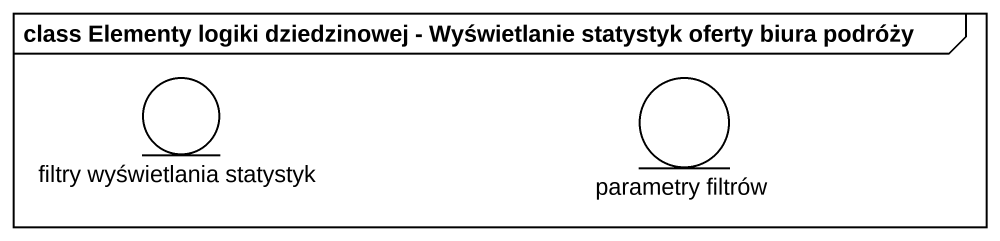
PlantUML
@startuml
mainframe class Elementy logiki dziedzinowej - Wyświetlanie statystyk oferty biura podróży
entity "filtry wyświetlania statystyk" as filtry_wyświetlania
entity "parametry filtrów" as parametry_filtrów
@enduml
